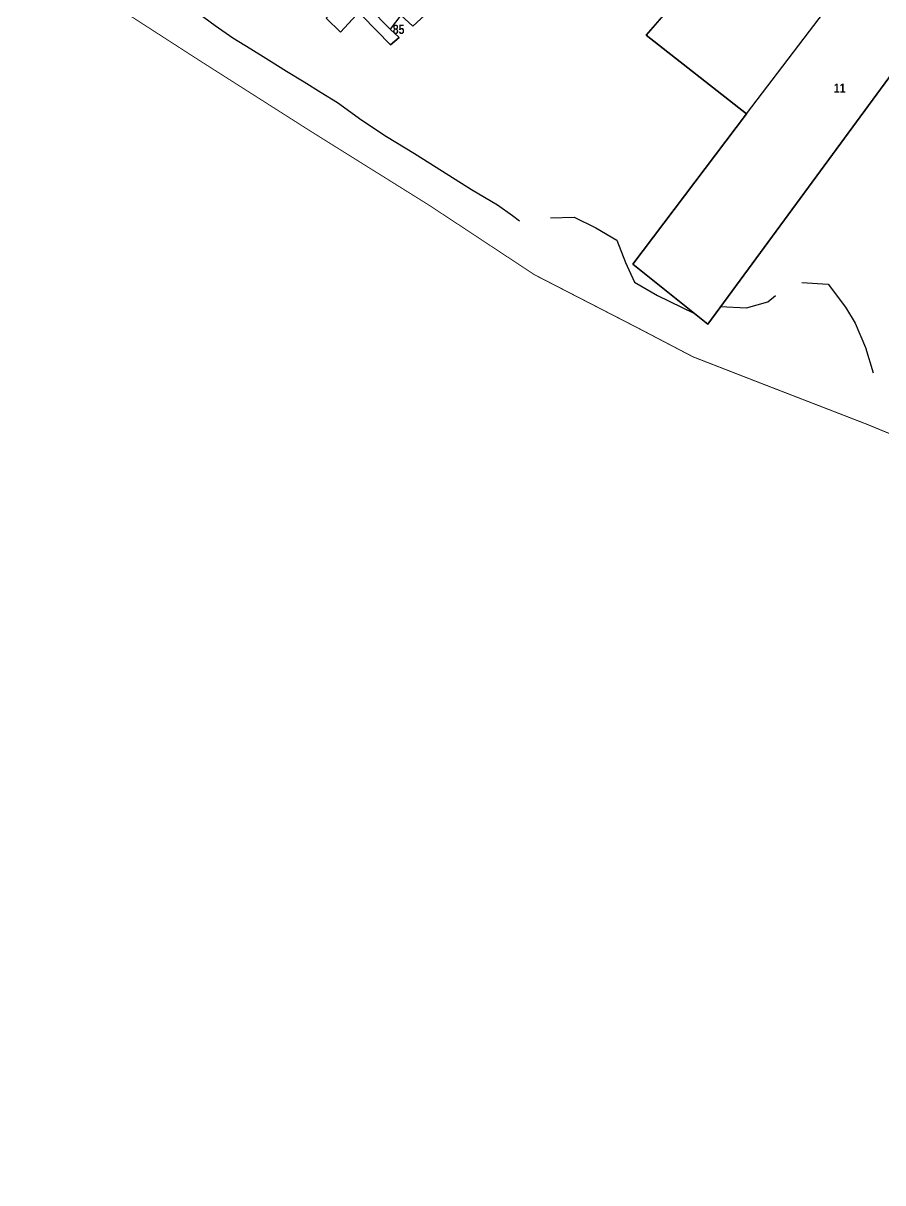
# Model space of a CAD drawing. Extents: x 199665 to 201826, y 4836581 to 4838476.
# Drawn here: x 199860.9 to 200094.8, y 4836828.5 to 4837143.9 of the extents above; entities that cross this region are included whole.
import ezdxf
from ezdxf.enums import TextEntityAlignment as Align

# ---------------------------------------------------------------- set-up
doc = ezdxf.new("R2010")
doc.units = 0
doc.header["$LTSCALE"] = 1.5
doc.header["$MEASUREMENT"] = 0
for name, color, linetype in [('CD-MALHA-LOTES', 40, 'CONTINUOUS'), ('HD-CURSO-PERENE', 170, 'CONTINUOUS'), ('LM-LIM-SETOR-FISCAL', 7, 'CONTINUOUS'), ('RU-QUADRAS', 6, 'CONTINUOUS'), ('Th_NmrPort', 1, 'CONTINUOUS')]:
    doc.layers.add(name, color=color, linetype=linetype)
doc.styles.get("Standard").update_dxf_attribs({"font": 'swisscbo.ttf'})
doc.linetypes.add('Limite', pattern='A,20,-3,[130,ltypeshp.shx,S=6.35,R=0,X=0,Y=0],-3,20', length=46)

msp = doc.modelspace()

# ---------------------------------------------------------------- linework, layer by layer
at = {"layer": 'CD-MALHA-LOTES', "linetype": 'Continuous'}
for p, q in [((200057.71, 4837119.19), (200112.15, 4837190.95)), ((200046.22, 4837158.88), (200030.35, 4837140.62)), ((199957.42, 4837152.57), (199947.22, 4837141.47)), ((199960.68, 4837142.28), (199955.07, 4837147.95)), ((199947.22, 4837141.47), (199943.29, 4837145.26)), ((199953.14, 4837145.9), (199960.84, 4837138.02)), ((199963.65, 4837146.09), (199960.68, 4837142.28)), ((199966.92, 4837143.05), (199963.65, 4837146.09)), ((199970.15, 4837146.03), (199966.92, 4837143.05)), ((199963.19, 4837140.03), (199960.68, 4837142.28)), ((199960.84, 4837138.02), (199963.19, 4837140.03)), ((200030.35, 4837140.62), (200057.71, 4837119.19)), ((200047.18, 4837061.98), (200099.63, 4837133.46)), ((200057.71, 4837119.19), (200026.74, 4837078.37)), ((200026.74, 4837078.37), (200047.18, 4837061.98))]:
    msp.add_line(p, q, dxfattribs=at)
at = {"layer": 'HD-CURSO-PERENE'}
for points in [[(199995.88, 4837090.06), (199994.05, 4837091.46), (199989.91, 4837094.4), (199982.87, 4837098.52), (199974.97, 4837103.51), (199967.33, 4837108.3), (199959.72, 4837112.96), (199952.99, 4837117.44), (199946.4, 4837122.22), (199941.97, 4837124.97), (199937.34, 4837127.8), (199932.5, 4837130.75), (199927.63, 4837133.84), (199922.81, 4837136.82), (199917.91, 4837139.83), (199913.08, 4837143.19), (199908.32, 4837146.72)], [(200004.3, 4837090.9), (200010.81, 4837091.14), (200016.66, 4837088.26), (200022.37, 4837084.87), (200024.75, 4837078.83), (200027.23, 4837073.45), (200033.46, 4837069.83), (200043.34, 4837065)], [(200072.7, 4837073.32), (200079.87, 4837072.87), (200084.62, 4837066.64), (200087.25, 4837062.29), (200090.09, 4837055.7), (200092.15, 4837048.79)], [(200050.52, 4837066.78), (200057.64, 4837066.48), (200063.44, 4837068.13), (200065.53, 4837069.86)]]:
    msp.add_lwpolyline(points, dxfattribs=at)
at = {"layer": 'LM-LIM-SETOR-FISCAL', "linetype": 'Limite', "ltscale": 0.1, "const_width": 0.25}
msp.add_lwpolyline([(199861, 4837164.59), (199908.88, 4837133.7), (199938.56, 4837114.82), (199971.53, 4837094.23), (200000, 4837075.45), (200028.14, 4837060.97), (200043.13, 4837053.13), (200062.4, 4837045.64), (200090.34, 4837034.83), (200140.34, 4837014.25), (200176.66, 4836991.56), (200210.76, 4836970.17), (200282.67, 4836946.91), (200337.67, 4836920.53), (200381.52, 4836893.07), (200415.77, 4836870.98), (200449.67, 4836849.24), (200502.54, 4836828.61)], dxfattribs=at)
at = {"layer": 'RU-QUADRAS', "color": 6, "linetype": 'Continuous'}
msp.add_lwpolyline([(199943.29, 4837145.26), (199956.66, 4837160.14), (199961.06, 4837156.54), (199947.22, 4837141.47)], close=True, dxfattribs=at)
for points in [[(200119.42, 4837160.43), (200140.71, 4837143.73), (200132.19, 4837132.14), (200135.74, 4837129.37), (200130.18, 4837121.23), (200126.07, 4837124.2), (200121.19, 4837117.4), (200099.63, 4837133.46), (200047.18, 4837061.98), (200026.74, 4837078.37), (200057.71, 4837119.19), (200030.35, 4837140.62), (200046.22, 4837158.88)], [(199970.15, 4837146.03), (199966.92, 4837143.05), (199963.65, 4837146.09), (199960.68, 4837142.28), (199963.19, 4837140.03), (199960.84, 4837138.02), (199953.14, 4837145.9)]]:
    msp.add_lwpolyline(points, dxfattribs=at)

# ---------------------------------------------------------------- texts
at = {"layer": 'Th_NmrPort', "color": 1}
for s, p in [('85', (199961.42, 4837142.2)), ('11', (200081.42, 4837126.2))]:
    msp.add_text(s, height=2.5, dxfattribs=at).set_placement(p, align=Align.MIDDLE_LEFT)

doc.saveas('drawing.dxf')
